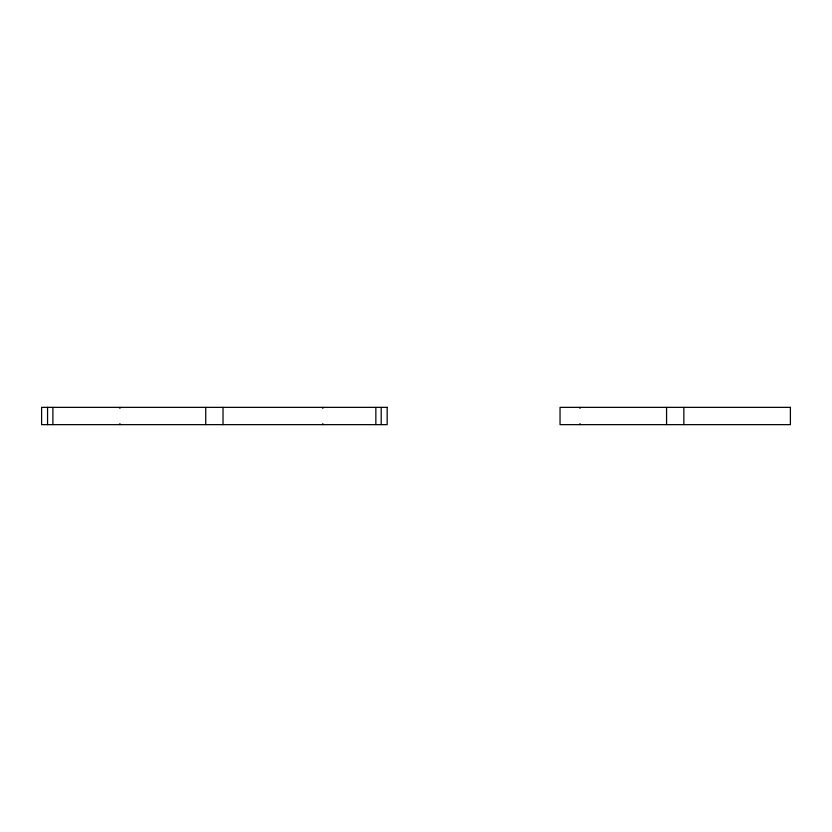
<?xml version="1.0" encoding="UTF-8"?>
<svg xmlns="http://www.w3.org/2000/svg" width="832" height="832" viewBox="0 0 832 832"><rect width="100%" height="100%" fill="white"/><g stroke="black" fill="none" stroke-linecap="round" stroke-linejoin="round"><path stroke-width="1.25" d="M683.852 407.358L683.852 424.642M666.567 407.358L666.567 424.642M580.039 407.358L580.039 408.439M580.039 423.561L580.039 424.642M381.202 407.358L381.202 424.642M375.856 407.358L375.856 424.642M322.816 407.358L322.816 408.439M322.816 423.561L322.816 424.642M223.018 407.358L223.018 424.642M205.743 407.358L205.743 424.642M119.922 407.358L119.922 408.439M119.922 423.561L119.922 424.642M52.905 407.358L52.905 424.642M47.559 407.358L47.559 424.642M387.161 407.358L41.6 407.358L41.6 424.642L387.161 424.642L387.161 407.358M790.4 407.358L560.04 407.358L560.04 424.642L790.4 424.642L790.4 407.358"/></g></svg>
